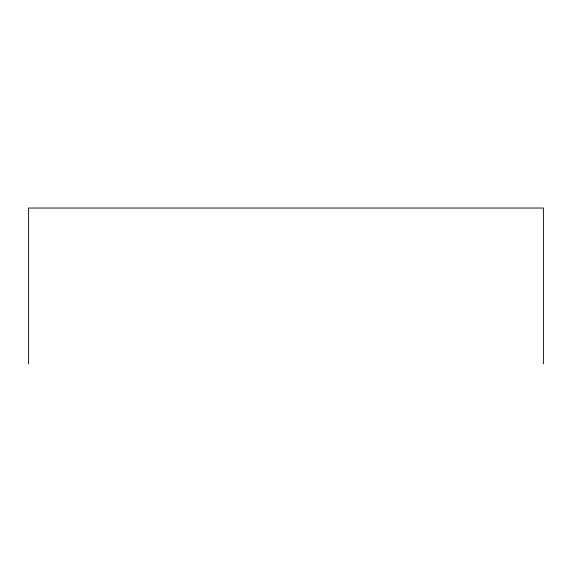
<?xml version="1.0" encoding="UTF-8"?>
<svg xmlns="http://www.w3.org/2000/svg" width="572" height="572" viewBox="0 0 572 572"><rect width="100%" height="100%" fill="white"/><g stroke="black" fill="none" stroke-linecap="round" stroke-linejoin="round"><path stroke-width="0.86" d="M543.4 363.964L543.4 208.036L28.6 208.036L28.6 363.964"/></g></svg>
